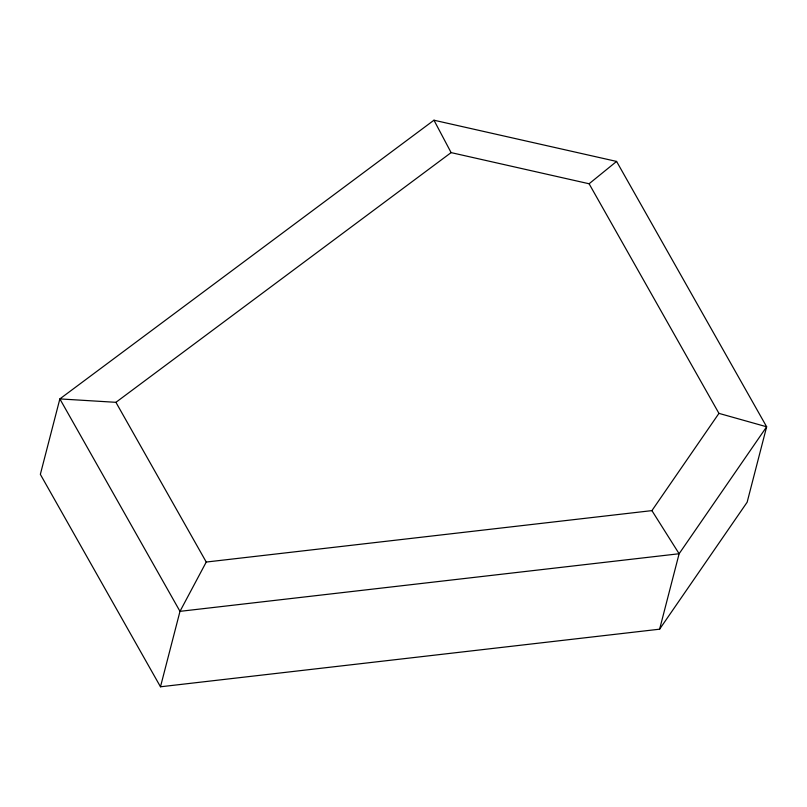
<?xml version="1.0" encoding="UTF-8"?>
<svg xmlns="http://www.w3.org/2000/svg" width="807" height="807" viewBox="0 0 807 807"><rect width="100%" height="100%" fill="white"/><g stroke="black" fill="none" stroke-linecap="round" stroke-linejoin="round"><path stroke-width="1.21" d="M160.482 686.787L179.991 611.343L206.249 562.045L651.915 510.619L718.946 413.376L589.1 183.764L451.113 152.614L433.964 120.213L59.859 398.91L40.35 474.355L160.482 686.787L659.612 629.188L747.141 502.226L766.65 426.782L616.588 161.43L433.964 120.213M659.612 629.188L679.121 553.743L766.65 426.782L718.946 413.376M589.1 183.764L616.588 161.43M651.915 510.619L679.121 553.743L179.991 611.343L59.859 398.91L115.926 402.32L451.113 152.614M115.926 402.32L206.249 562.045"/></g></svg>
